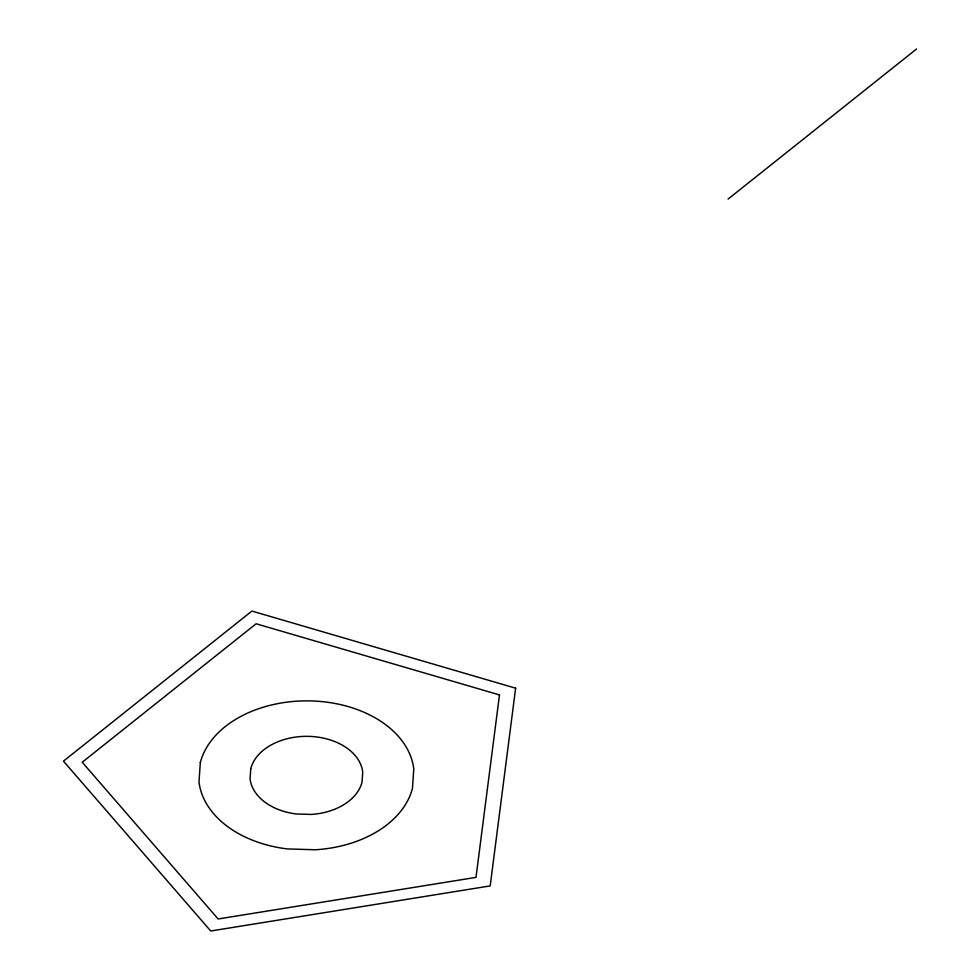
<?xml version="1.0" encoding="UTF-8"?>
<svg xmlns="http://www.w3.org/2000/svg" width="980" height="980" viewBox="0 0 980 980"><rect width="100%" height="100%" fill="white"/><g stroke="black" fill="none" stroke-linecap="round" stroke-linejoin="round"><path stroke-width="1.47" d="M728.091 199.075L916.533 49M200.324 762.538L199.001 781.991A107.776 74.59 -0.3 0 0 287.312 848.925L315.413 849.77A107.776 74.59 -0.3 0 0 412.458 788.386L413.781 768.92A107.776 74.59 -0.3 0 0 311.469 700.933A107.776 74.59 -0.3 0 0 200.324 762.538M250.757 768.688L250.059 778.892A56.522 39.127 -0.3 0 0 296.377 813.988L311.125 814.429A56.522 39.127 -0.3 0 0 362.024 782.236L362.723 772.032A56.522 39.127 -0.3 0 0 309.055 736.372A56.522 39.127 -0.3 0 0 250.757 768.688M499.482 694.918L475.998 877.382L218.124 918.983L82.234 762.244L256.123 623.77L499.482 694.918M515.639 688.181L490.196 885.908L210.737 931L63.467 761.142L251.909 611.067L515.639 688.181"/></g></svg>
